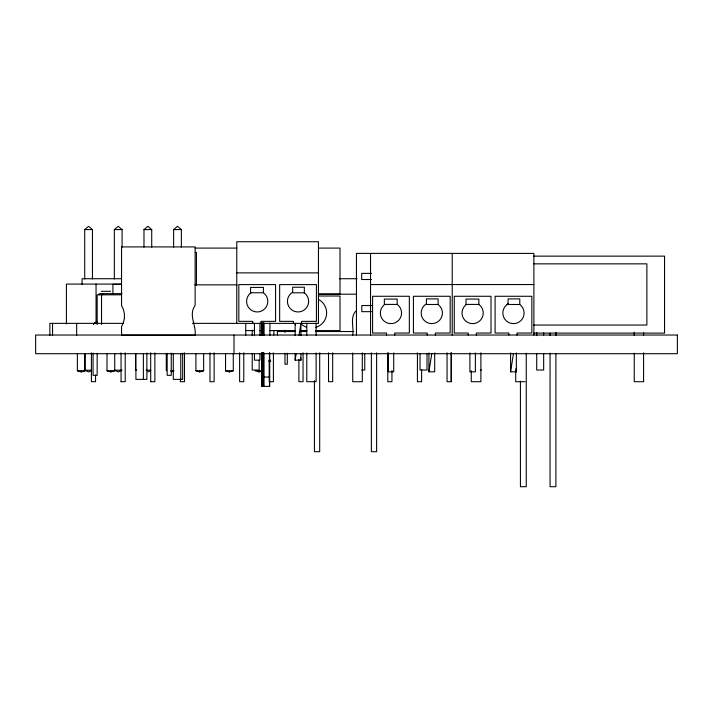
<?xml version="1.0" encoding="UTF-8"?>
<svg xmlns="http://www.w3.org/2000/svg" width="713" height="713" viewBox="0 0 713 713"><rect width="100%" height="100%" fill="white"/><g stroke="black" fill="none" stroke-linecap="round" stroke-linejoin="round"><path stroke-width="1.07" d="M261.814 386.366L261.894 352.873M262.83 386.366L262.91 352.873M263.846 386.366L263.917 352.873M269.755 352.873L269.674 386.366L261.618 386.366L261.537 352.792M300.922 353.47L300.922 360.154L295.146 360.154L296.171 353.666M299.05 335.288L300.922 323.399L300.922 335.654M434.689 352.89L434.689 371.821L428.914 371.821L431.802 353.443M516.355 352.89L516.355 371.821L510.588 371.821L513.476 353.443M355.769 311.171C349.807 317.668 353.996 327.454 352.721 335.226M84.713 279.006L84.713 229.577L88.608 226.297L92.449 229.577L92.449 279.006M114.347 279.006L114.347 229.577L118.242 226.297L122.083 229.577L122.083 247.153M143.981 247.153L143.981 229.577L147.876 226.297L151.717 229.577L151.717 247.153M173.624 247.153L173.624 229.577L177.51 226.297L181.352 229.577L181.352 247.153M251.092 292.749L250.504 293.105A10.615 10.615 0 0 0 249.577 308.738A10.615 10.615 0 0 0 265.227 308.301A10.615 10.615 0 0 0 263.427 292.749L263.427 287.41L250.584 287.41L250.584 292.749L263.427 292.749M384.851 304.415L384.271 304.781A10.615 10.615 0 0 0 383.336 320.404A10.615 10.615 0 0 0 398.986 319.968A10.615 10.615 0 0 0 397.194 304.415L397.194 299.077L384.352 299.077L384.352 304.415L397.194 304.415M466.525 304.415L465.937 304.781A10.615 10.615 0 0 0 465.01 320.404A10.615 10.615 0 0 0 480.66 319.968A10.615 10.615 0 0 0 478.86 304.415L478.86 299.077L466.017 299.077L466.017 304.415L478.86 304.415M292.651 292.303L291.43 293.043A10.615 10.615 0 0 0 290.334 308.658A10.615 10.615 0 0 0 305.984 308.381A10.615 10.615 0 0 0 304.353 292.811L304.353 287.223L292.651 287.223L292.651 292.811L304.353 292.811M426.41 303.97L425.189 304.709A10.615 10.615 0 0 0 424.101 320.324A10.615 10.615 0 0 0 439.752 320.057A10.615 10.615 0 0 0 438.121 304.487L438.121 298.899L426.41 298.899L426.41 304.487L438.121 304.487M506.863 304.709L508.084 303.97M91.487 370.617L88.59 371.91L84.713 370.181L84.713 353.71M121.121 370.617L118.224 371.91L114.347 370.181L122.083 370.181M147.858 371.91L150.755 370.617M77.369 353.666L77.369 370.805L81.184 371.91L85.097 370.805L85.097 353.666M107.003 353.666L107.003 370.805L110.818 371.91L114.731 370.805L114.731 353.666M171.067 371.633L174.008 370.805L170.692 370.805M195.906 353.666L195.906 370.805L199.729 371.91L203.642 370.805L203.642 353.666M225.54 353.666L225.54 370.805L229.363 371.91L233.276 370.805L233.276 353.666M261.805 370.805L255.174 370.805L258.997 371.91L261.929 371.081M84.713 229.577L92.449 229.577M114.347 229.577L122.083 229.577M143.981 229.577L151.717 229.577M173.624 229.577L181.352 229.577M195.228 248.097L236.876 248.097M318.818 248.097L340.021 248.097L340.021 294.068L318.818 294.068M195.237 252.482L196.44 252.482L196.44 285.485M533.787 256.136L664.552 256.136L664.552 333.105L533.787 333.105M533.805 263.846L646.878 263.846L646.878 325.048L533.805 325.048M236.778 272.883L318.453 272.883M371.428 273.373L361.696 273.373L361.696 279.514L371.428 279.514M121.032 278.73L82.057 278.73L82.057 284.282M339.308 278.73L357.124 278.73M121.37 284.086L66.416 284.086L66.416 323.952M121.549 284.309L112.912 284.309L112.912 294.326M370.546 284.549L533.885 284.549M194.756 284.861L237.037 284.861M101.246 291.314L110.586 291.314M121.959 293.658L99.205 293.658L99.205 294.808M318.827 294.219L338.577 294.219M338.88 294.193L356.616 294.193M121.602 294.808L97.164 294.808L97.164 324.558M318.818 296.011L340.021 296.011L340.021 330.582L315.601 330.582M519.786 304.487L508.084 304.487L508.084 298.899L519.786 298.899L519.786 304.487A10.615 10.615 0 0 1 520.998 320.502A10.615 10.615 0 0 1 504.973 319.379A10.615 10.615 0 0 1 508.405 303.685M371.473 305.529L361.812 305.529L361.812 311.67L371.473 311.67M123.599 323.363L49.874 323.363L49.874 335.342M192.367 323.363L318.453 323.399L318.453 241.734L236.778 241.734L236.778 323.399M245.611 330.582L254.398 330.582M259.906 330.582L262.108 330.582M269.826 330.582L295.093 330.582M300.547 330.582L307.036 330.582M278.444 331.527L295.61 331.527M300.066 331.527L306.661 331.527M315.306 331.527L353.773 331.527M268.846 360.243L270.61 360.243M268.846 361.544L270.61 361.544M136.611 370.029L135.523 370.029L135.523 353.621M361.732 370.029L364.753 370.029L364.753 353.407M480.366 370.029L481.453 370.029M84.713 370.181L91.344 370.181M146.192 370.181L150.612 370.181M77.369 370.805L85.097 370.805M107.003 370.805L114.731 370.805M195.906 370.805L203.642 370.805M225.54 370.805L233.276 370.805M263.917 377.034L269.755 377.034M121.041 381.705L125.23 381.705L125.194 352.81M150.675 381.705L154.864 381.705L154.864 352.81M421.624 381.705L417.426 381.705L417.426 352.81M525.044 381.705L515.713 381.705L515.713 370.635M515.847 368.576L516.355 371.821M295.485 325.565L295.146 323.399L295.146 335.654M300.583 357.988L300.922 360.154M269.505 386.366L269.425 352.873M263.667 386.366L263.587 352.873M262.634 386.366L262.553 352.873M643.581 332.828L643.581 335.048M643.581 352.819L643.581 381.705L634.249 381.705L634.249 353.104M634.249 332.205L634.249 335.502M555.89 332.258L555.89 335.591M555.89 353.363L555.89 486.703L550.062 486.703L550.062 353.158M550.062 333.123L550.062 335.351M543.663 332.837L543.663 335.03M543.663 353.621L543.663 370.029L536.72 370.029L536.72 353.407M536.72 332.347L536.72 335.671M533.885 335.065L533.885 253.4L356.447 253.391L356.447 335.03M526.256 353.158L526.256 486.703L520.428 486.703L520.428 381.143M517.032 335.065L517.032 333.024L531.845 333.024L531.845 296.278L495.098 296.278L495.098 333.024L508.868 333.024L508.868 335.065M510.588 352.89L510.588 371.821M480.892 352.81L480.892 381.705L471.257 381.705L471.257 370.698M476.373 335.065L476.373 333.024L491.016 333.024L491.016 296.278L454.261 296.278L454.261 333.024L468.2 333.024L468.2 335.065M475.375 352.89L475.375 371.821L469.894 371.821L469.894 352.89M452.22 253.4L452.22 335.065M451.258 352.81L451.258 381.705L447.06 381.705L447.06 352.81M451.213 352.81L451.213 381.705M435.358 335.065L435.358 333.024L450.179 333.024L450.179 296.278L413.424 296.278L413.424 333.024L427.194 333.024L427.194 335.065M428.914 352.89L428.914 371.821M427.016 353.407L427.016 370.029L420.019 370.029L420.019 353.621M421.624 369.477L421.579 381.705M394.699 335.065L394.699 333.024L409.342 333.024L409.342 296.278L372.587 296.278L372.587 333.024L386.535 333.024L386.535 335.065M393.71 352.89L393.71 371.821L388.22 371.821L388.22 352.89M391.945 370.591L391.945 381.705L387.792 381.705L387.792 352.81M376.624 352.81L376.624 451.703L371.375 451.703L371.375 352.81M370.546 253.4L370.546 335.065M362.311 352.81L362.311 381.705L352.721 381.705L352.721 352.926M332.677 352.81L332.677 381.705L328.524 381.705L328.524 352.81M319.691 352.81L319.691 451.703L314.442 451.703L314.442 380.59M316.117 323.051L316.117 335.279M316.117 352.926L316.117 381.705L306.786 381.705L306.786 352.926M306.786 323.051L306.786 335.279M303.043 352.81L303.043 381.705L298.89 381.705L298.89 359.477M301.599 323.399L301.599 321.358L316.412 321.358L316.412 284.603L279.656 284.603L279.656 321.358L293.426 321.358L293.426 323.399M295.146 353.47L295.146 360.154M287.312 353.229L287.312 364.2L284.977 364.2L284.977 353.229M284.977 330.181L284.977 332.383M277.393 330.618L277.393 335.03M273.863 330.591L273.863 335.021M273.409 352.81L273.409 381.705L269.256 381.705L269.256 360.591M269.933 323.132L269.933 335.279M264.104 323.007L264.104 335.253M263.391 323.007L263.391 335.253M263.088 323.007L263.088 335.253M262.375 323.007L262.375 335.253M262.072 323.007L262.072 335.253M261.359 323.007L261.359 335.253M260.931 323.399L260.931 321.358L275.575 321.358L275.575 284.603L238.828 284.603L238.828 321.358L252.767 321.358L252.767 323.399M259.942 323.399L259.942 335.654M259.942 353.47L259.942 360.154L254.461 360.154L254.461 353.47M259.167 360.19L259.167 370.029L252.224 370.029L252.224 353.407M258.997 370.805L258.997 371.91M254.461 323.399L254.461 335.654M252.224 330.128L252.224 335.671M245.744 323.363L245.744 335.342M243.775 352.81L243.775 381.705L239.621 381.705L239.621 352.81M233.998 335.03L233.998 353.701M229.363 370.805L229.363 371.91M214.132 352.81L214.132 381.705L209.978 381.705L209.978 352.81M199.729 370.805L199.729 371.91M184.498 352.81L184.498 381.705L180.344 381.705L180.344 379.476M182.68 353.051L182.68 379.369L173.286 379.369L173.286 353.755M180.763 353.755L180.763 379.369M171.254 353.122L171.254 375.341L167.172 375.341L167.172 353.247M166.272 353.666L166.272 370.805M150.675 352.81L150.71 381.705M146.869 353.051L146.869 379.369L135.907 379.369L135.907 353.755M143.384 353.755L143.384 379.369M121.041 352.81L121.076 381.705M110.818 370.805L110.818 371.91M102.699 293.658L102.699 294.808M101.54 294.808L101.54 324.558M97.164 353.247L97.155 375.341L93.073 375.341L93.073 353.122M96.05 284.086L96.05 322.837M95.56 375.038L95.56 381.705L91.407 381.705L91.407 352.81M81.184 370.805L81.184 371.91M76.665 323.363L76.665 335.342M52.548 323.363L52.548 335.342M93.644 324.103A4.314 4.314 0 0 1 97.155 322.187A4.198 4.198 0 0 0 93.465 324.121M319.041 299.727A15.169 15.169 0 0 1 315.378 327.517M306.581 327.231A15.169 15.169 0 0 1 300.726 323.586M124.392 318.31L123.429 322.65L121.549 326.679L121.549 335.217L195.13 335.217C196.414 325.217 188.179 315.03 195.13 305.485L195.13 246.912L121.549 246.912L121.549 305.485L123.429 309.513L124.392 313.863L124.392 318.31M677.35 335.03L35.65 335.03L35.65 353.701L677.35 353.701L677.35 335.03"/></g></svg>
